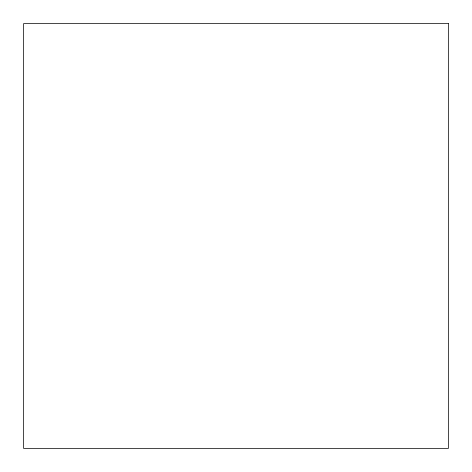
<?xml version="1.0" encoding="UTF-8"?>
<svg xmlns="http://www.w3.org/2000/svg" width="472" height="472" viewBox="0 0 472 472"><rect width="100%" height="100%" fill="white"/><g stroke="black" fill="none" stroke-linecap="round" stroke-linejoin="round"><path stroke-width="0.71" d="M448.4 23.6L23.6 23.6L23.6 448.4L448.4 448.4L448.4 23.6"/></g></svg>
